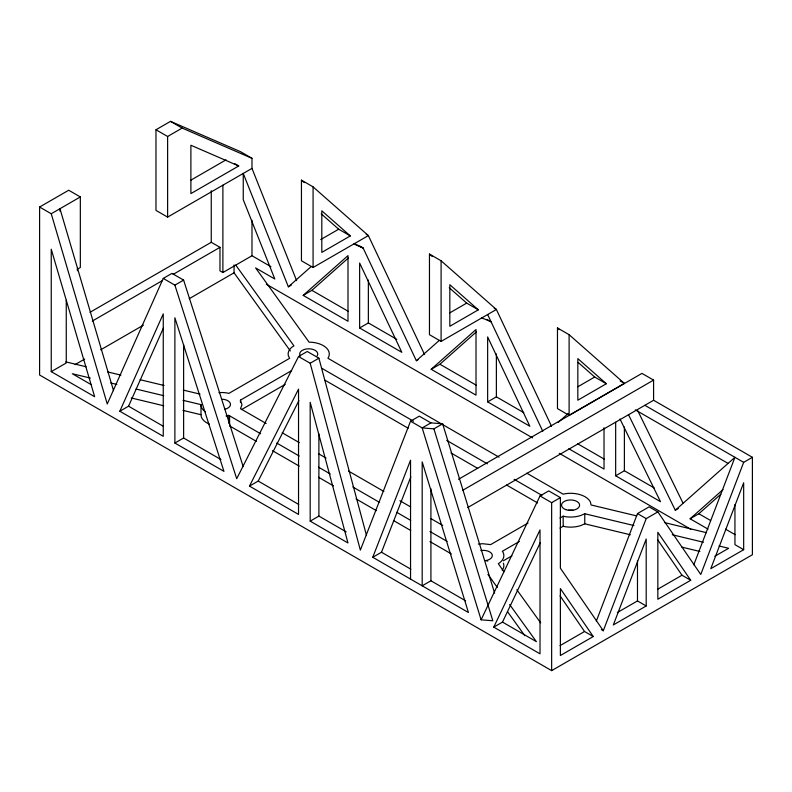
<?xml version="1.0" encoding="UTF-8"?>
<svg xmlns="http://www.w3.org/2000/svg" width="792" height="792" viewBox="0 0 792 792"><rect width="100%" height="100%" fill="white"/><g stroke="black" fill="none" stroke-linecap="round" stroke-linejoin="round"><path stroke-width="1.19" d="M596.317 621.126L637.481 513.582L649.113 506.86L657.845 511.899L700.762 574.467L743.668 462.35L752.4 457.311L752.4 554.737L551.648 670.636L39.6 375.002L39.6 207.029L68.696 190.228L80.329 196.951L80.329 267.498L77.319 269.24M601.356 629.62L603.296 630.739L646.203 518.621L657.845 511.899M693.782 564.854L734.946 457.311L675.299 510.226L628.521 414.711M494.614 593.119L442.639 423.809L430.917 422.878L419.275 416.156L410.543 421.195L360.36 550.113L310.177 363.241L298.535 356.529L236.709 478.724L174.883 285.14L163.251 278.418L107.247 403.979L51.242 213.751L39.6 207.029M465.597 600.791L430.917 580.774L422.185 585.813L422.185 461.875L468.428 612.503L372.755 557.271L410.543 460.192L410.543 579.091M372.755 557.271L381.487 552.232L410.83 476.853M119.82 411.236L163.251 313.87L163.251 436.313L119.82 411.236L128.552 406.197L163.489 327.858M410.543 421.195L422.185 427.918L433.907 428.848L492.822 620.76L481.1 619.819L540.015 495.94L548.747 490.901L560.38 497.623L560.38 568.171L603.296 630.739M493.772 627.135L540.015 529.907L540.015 653.836L493.772 627.135L502.504 622.096L540.332 542.54M249.48 486.1L298.535 389.139L298.535 514.424L249.48 486.1L258.212 481.061L298.901 400.633M499 457.152L327.928 358.261A20.572 11.88 0 0 0 310.87 342.193L309.137 342.223L255.608 267.914L274.804 279.002L243.253 199.683L243.253 173.438L288.357 286.823L311.315 266.449M303.168 295.376L347.995 255.608L347.995 321.255L303.168 295.376L311.899 290.337L348.49 257.875M360.004 246.193L363.122 248.015L416.364 360.726L439.332 340.352M431.185 369.28L476.012 329.522L476.012 395.158L431.185 369.28L439.916 364.241L476.507 331.779M558.162 422.413L568.26 413.444M708.068 529.145L690.119 518.78L723.056 489.565M690.119 518.78L698.851 513.741L720.799 494.257M251.985 168.399L167.617 217.107L155.975 210.395L155.975 129.759L170.518 121.364L240.352 151.599L251.985 158.321L251.985 168.399L296.624 280.635M155.975 129.759L167.617 136.481L182.16 128.086L251.985 158.321M51.242 213.751L80.329 196.951M190.941 180.121L226.027 159.865M238.729 165.974L190.892 193.595L190.892 145.253L238.729 165.974L234.501 163.528M89.971 312.325L211.256 242.303L219.978 247.342L219.978 270.864L222.889 272.537L251.985 255.747L270.913 266.676M163.251 278.418L171.973 273.379L183.615 280.101L243.194 466.646M92.317 321.057L162.528 280.517M173.171 274.369L219.978 247.342M174.883 285.14L183.615 280.101M51.242 371.646L94.664 396.723L51.242 249.203L51.242 371.646L66.261 362.974L66.261 300.227M75.082 364.597L84.685 359.053M100.693 349.817L143.372 325.175M189.248 298.683L234.056 272.814L234.056 264.974M320.73 239.57L338.679 229.205L350.321 235.927L321.809 252.381L321.809 210.801L350.321 235.927M366.241 234.363L368.359 235.59L313.078 186.872L301.445 180.15L301.445 260.786L313.078 267.498L368.359 235.59L424.571 354.578M288.357 286.823L291.258 285.14M298.535 356.529L307.266 351.49L318.899 358.202L366.528 535.55M359.637 327.977L401.821 352.331L359.637 263.023L359.637 327.977L368.359 322.938L396.832 339.372M240.451 402.376L240.451 400.138L291.624 370.597M310.177 363.241L318.899 358.202M174.883 443.035L223.938 471.349L174.883 317.76L174.883 443.035L183.615 437.996L220.938 459.538M241.52 409.603L285.229 384.368M449.797 312.87L466.696 303.118L478.328 309.83L449.826 326.294L449.826 284.714L478.328 309.83M494.257 308.276L496.376 309.494L441.094 260.786L429.462 254.064L429.462 334.689L441.094 341.411L496.376 309.494L551.529 426.264M416.364 360.726L418.305 359.608M430.917 422.878L422.185 427.918L481.1 619.819M433.907 428.848L442.639 423.809M487.644 401.881L529.828 426.235L487.644 336.927L487.644 401.881L496.376 396.841L523.799 412.672M310.177 521.136L347.965 542.956L310.177 402.247L310.177 521.136L318.899 516.097L346.193 531.858M577.813 386.773L594.703 377.022L606.345 383.744L577.833 400.198L577.833 358.618L606.345 383.744M569.111 415.315L624.383 383.397L569.111 334.689L557.469 327.967L557.469 408.603L569.111 415.315L569.111 334.689M458.459 479.318L641.946 373.388L653.588 380.101L653.588 400.257L467.627 507.623M462.637 490.347L653.588 380.101M540.015 495.94L551.648 502.663L560.38 497.623M528.046 523.007L490.664 544.599L482.566 543.708L478.328 544.114M615.661 422.304L615.661 475.784L624.383 470.745L654.271 488.001M519.404 541.441L502.326 551.301L502.96 552.103A20.572 11.88 0 0 1 498.326 563.676L503.87 571.784M559.974 518.018L563.181 516.166L565.24 516.651A20.572 11.88 0 0 0 580.853 515.473L584.763 513.741L633.917 525.542M503.385 560.766L511.929 555.836M559.974 528.096L563.181 526.244L565.24 526.729A20.572 11.88 0 0 0 580.853 525.551L584.763 523.819L630.323 534.758M675.299 510.226L678.209 508.543M560.073 645.619L584.536 631.501L593.258 636.54L560.38 655.519L560.38 588.595L593.258 636.54M617.324 612.562L637.481 600.93L646.203 605.969L646.203 539.045L613.325 624.947L646.203 605.969M657.598 589.307L681.991 575.23L690.723 580.269L657.845 599.247L657.845 532.323L690.723 580.269M714.829 556.271L728.65 548.292L719.057 545.985M743.668 549.697L710.79 568.676L743.668 482.773L743.668 549.697L734.946 544.658L734.946 504.544M226.017 415.978L228.819 415.374L260.667 433.768M65.746 361.865L86.13 366.765M107.712 371.943L120.899 375.111M140.085 379.714L164.063 385.476M183.249 390.08L200.039 394.119M90.357 378.071L72.319 373.735L90.961 384.506M110.801 382.982L116.81 384.417M136.056 389.04L163.706 395.683M182.952 400.307L200.99 404.633L201.376 407.048A20.572 11.88 0 0 0 205.475 411.899M636.758 515.929L591.089 504.969L590.436 502.108A20.572 11.88 0 0 0 565.24 493.713L563.181 494.198L526.809 473.2M664.399 522.572L706.464 532.669M131.244 397.96L163.706 405.761M182.952 410.385L200.99 414.711L201.376 417.127A20.572 11.88 0 0 0 209.385 424.106M672.289 534.758L703.464 542.243M681.882 547.143L699.871 551.46M481.823 317.889L491.07 321.79L486.922 319.394M353.816 243.985L363.122 248.015L354.499 243.58M170.518 121.364L182.16 128.086M620.156 380.962L624.383 383.397M653.588 400.257L752.4 457.311M644.856 405.296L743.668 462.35M635.332 409.88L728.066 463.419M311.899 290.337L348.183 311.286M439.916 364.241L476.2 385.189M577.536 443.698L604.207 459.103M698.851 513.741L710.592 520.512M725.531 529.145L735.134 534.689M568.804 448.737L604.019 469.072L604.019 427.739M615.661 475.784L660.478 501.663L619.978 418.968M266.3 284.17L532.561 437.887M559.291 453.321L690.812 529.254M637.481 513.582L646.203 518.621M321.502 368.112L413.523 421.235M446.688 440.382L487.347 463.855M514.097 479.299L541.916 495.366M324.71 380.041L408.167 428.225M450.965 452.935L477.715 468.379M506.603 485.05L537.639 502.969M266.162 423.502L240.481 408.672L241.996 404.841L240.451 400.138M282.209 432.769L299.327 442.649M318.592 453.767L326.076 458.093M348.549 471.072L383.863 491.456M399.911 500.722L410.612 506.9M430.937 518.631L442.708 525.433M276.735 443.045L299.237 456.034M318.532 467.171L330.313 473.982M352.816 486.971L379.606 502.435M396.752 512.335L410.682 520.384M429.977 531.521L447.124 541.411M256.38 441.372L229.591 425.898L229.591 415.82M272.448 450.648L299.237 466.112M318.532 477.249L333.531 485.912M356.034 498.91L376.398 510.662M393.545 520.562L410.682 530.462M429.977 541.599L451.41 553.964M128.552 406.197L163.499 426.383M258.212 481.061L298.733 504.454M381.487 552.232L410.88 569.201M502.504 622.096L536.392 641.668L509.632 604.524M557.469 327.967L559.31 329.591M578.15 362.429L594.703 377.022M429.462 254.064L432.224 256.499M449.222 287.714L466.696 303.118M301.445 180.15L304.207 182.586M321.205 213.81L338.679 229.205M516.849 589.802L540.639 622.829M487.941 574.408L497.336 587.456M507.464 611.592L524.819 635.689M235.759 265.112L293.951 345.886L292.07 347.025A20.572 11.88 0 0 0 288.397 355.865L289.644 358.301L228.839 393.406L227.502 393.05A20.572 11.88 0 0 0 218.978 392.604M234.056 272.814L290.347 350.955M657.509 539.53L681.991 575.23M560.043 595.802L584.536 631.501M637.798 410.781L682.942 502.96M487.644 314.533L542.797 431.284M113.533 390.674L59.964 208.712L59.964 211.157M637.481 560.776L637.481 600.93M624.383 426.987L624.383 470.745M584.763 513.741L584.763 523.819M563.181 516.166L563.181 526.244M551.648 502.663L551.648 670.636M496.376 353.945L496.376 396.841M441.094 260.786L441.094 341.411M430.917 488.743L430.917 580.774M368.359 280.041L368.359 322.938M318.899 433.976L318.899 516.097M313.078 186.872L313.078 267.498M251.985 220.305L251.985 255.747M228.819 415.374L228.819 423.215M222.889 185.199L222.889 272.537M211.256 190.753L211.256 242.303M200.99 404.633L200.99 414.711M183.615 344.649L183.615 437.996M167.617 136.481L167.617 217.107M77.418 268.28L77.418 270.735M503.405 563.181A20.572 11.88 0 0 1 502.217 570.299M485.555 560.597A9.049 5.227 0 0 1 487.743 561.102M568.379 510.187A9.049 5.227 0 0 1 573.062 510.236M222.404 399.208A9.049 5.227 0 0 1 230.383 403.593A9.049 5.227 0 0 1 225.096 409.177M300.416 356.083A9.049 5.227 0 0 1 308.573 348.787A9.049 5.227 0 0 1 317.137 355.935M480.863 550.539A9.049 5.227 0 0 1 492.01 554.182A9.049 5.227 0 0 1 485.694 560.607M565.894 509.662A9.049 5.227 0 0 0 579.615 505.276A9.049 5.227 0 0 0 566.181 500.613A9.049 5.227 0 0 0 565.894 509.662"/></g></svg>
